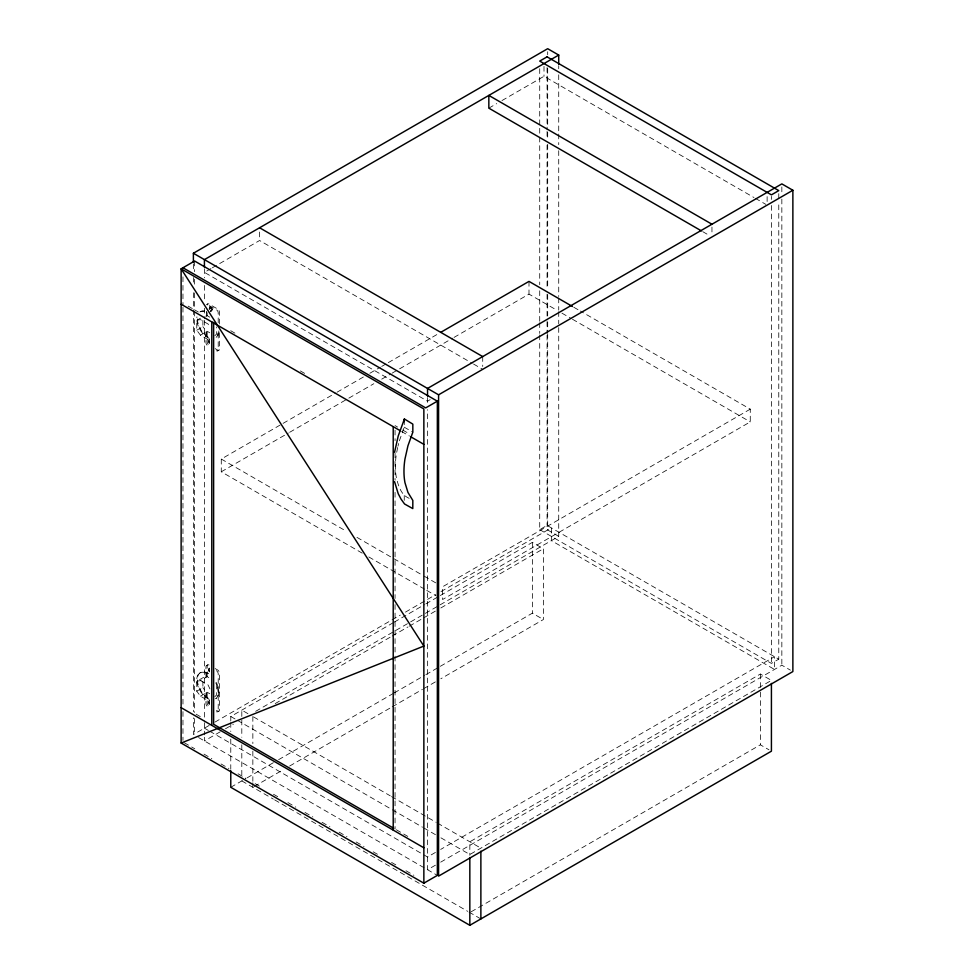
<?xml version="1.0" encoding="UTF-8"?>
<svg xmlns="http://www.w3.org/2000/svg" width="974" height="974" viewBox="0 0 974 974"><rect width="100%" height="100%" fill="white"/><g stroke="black" fill="none" stroke-linecap="round" stroke-linejoin="round"><path stroke-width="0.73" stroke-dasharray="4.87 3.65" d="M397.636 447.516L396.381 454.054A74.633 43.087 -60 0 0 396.381 477.71C398.293 485.551 400.935 495.036 409.153 498.311M397.976 446.177L398.67 443.511M399.364 440.832L404.247 427.196L404.247 421.839M214.84 335.713L216.678 333.936L216.678 326.862M214.84 696.678L216.678 694.912L216.678 685.002L215.461 682.409M210.993 268.568L204.418 272.355L427.537 401.178L430.167 399.657M212.308 267.813L259.595 240.505L472.207 363.265M488.838 108.151L496.716 103.609M501.975 100.566L544.003 76.301L753.998 197.539M206.488 304.618L207.718 303.9M201.204 311.266L200.595 311.619A15.17 8.754 60 0 1 205.624 311.814L207.486 312.703M209.678 307.029L209.373 307.212A2.605 1.498 60 0 1 211.967 308.965A2.605 1.498 60 0 1 211.735 311.826L212.271 311.522M208.984 308.928L209.897 308.393M210.287 311.181L211.2 310.645M208.095 339.597L200.437 335.178L196.76 330.223L196.76 320.312L200.437 318.194M209.739 317.183L207.182 315.71L205.952 316.416L206.573 311.619L206.573 316.063M196.76 330.223L202.896 326.68L202.896 316.769M200.437 335.178L207.182 331.282L209.739 332.755M205.952 336.444L206.573 331.635L202.896 326.68M209.142 339.902L209.447 339.719A2.605 1.498 60 0 0 209.447 342.458M217.677 350.871L218.907 350.165M362.218 553.147L221.281 471.781L221.281 459.046L281.766 424.116M283.081 423.361L335.689 392.985M337.004 392.23L364.617 376.293M369.877 373.249L380.396 367.174M381.711 366.419L386.97 363.387M388.285 362.62L438.251 333.778M221.281 471.781L288.341 433.065M289.655 432.298L347.523 398.902M348.838 398.135L373.821 383.719M381.711 379.154L390.915 373.846M392.23 373.091L452.715 338.161M454.03 337.406L528.992 294.124L556.653 310.097M206.488 665.583L207.718 664.877M199.268 673.363L199.889 673.01M200.595 672.596L201.204 672.243M209.142 668.322L209.447 668.14A2.605 1.498 60 0 0 209.447 670.867M206.573 672.596L205.952 672.949L206.573 672.669L206.573 677.04L202.896 677.746L196.76 681.289L196.76 691.199L200.437 696.154L208.095 700.574M196.76 681.289L200.437 680.582L207.182 676.686L209.739 678.16M196.76 691.199L202.896 687.656L202.896 677.746M200.437 696.154L207.182 692.258L209.739 693.731M205.952 697.335L206.573 692.611L202.896 687.656M205.952 697.408L206.573 697.055M218.213 692.258L218.833 691.905M209.142 700.878L209.447 700.696A2.605 1.498 60 0 0 209.447 703.423M217.677 711.848L218.907 711.142M539.718 334.922L539.718 529.649L547.071 525.4L778.774 659.167L778.774 201.265M750.272 409.141L442.561 586.798L442.561 599.534L750.272 421.888L750.272 409.141L580.358 311.047M209.191 725.423L193.388 734.554L193.388 717.85M214.937 722.111L400.229 615.13M405.44 612.122L435.731 594.639M440.966 591.608L551.357 527.871L551.357 540.619L774.476 669.43L774.476 656.695L440.686 849.413M230.777 721.016L230.777 716.499L392.997 622.849M394.312 622.082L424.554 604.623M425.869 603.868L439.018 596.283M440.333 595.516L532.364 542.384L543.395 548.752L543.395 619.537L440.845 678.744M220.234 731.791L204.418 740.922L204.418 736.368M225.444 728.783L233.395 724.193M255.675 711.337L438.86 605.572M440.175 604.805L558.723 536.37L558.723 325.328M275.192 703.593L390.891 636.801M392.205 636.046L407.984 626.939M409.299 626.172L422.436 618.587M423.751 617.833L435.585 611.002M440.845 607.959L543.395 548.752M230.777 787.284L245.752 778.64M247.067 777.873L273.365 762.691M278.625 759.659L392.997 693.622M394.312 692.867L424.554 675.408M425.869 674.653L439.018 667.056M440.333 666.301L532.364 613.17L543.395 619.537M254.165 786.517L283.081 769.825M289.655 766.027L390.891 707.587M392.205 706.82L422.436 689.373M423.751 688.606L435.585 681.776M435.427 852.445L427.537 856.998L423.605 854.722M539.718 529.649L771.42 663.416L778.774 659.167M440.942 837.835L469.833 854.515L771.42 680.4L760.377 674.032L469.833 841.779L469.833 855.33M435.439 865.18L427.537 869.733L427.537 409.689M440.686 862.148L781.842 665.193L790.413 670.136M471.148 911.798L760.377 744.818L768.961 749.773M196.76 320.312L200.437 319.606L208.095 324.025L209.934 327.921M755.313 198.306L765.808 204.357M702.765 231.666L709.328 235.452M573.771 307.248L579.043 310.28M561.913 313.141L571.141 318.461M572.456 319.228L750.272 421.888M473.522 364.02L482.714 369.329M404.247 427.196L412.83 432.152M188.079 306.104L193.181 309.05M194.459 309.781L198.294 311.997M230.704 330.71L235.964 333.753M300.394 370.948L305.653 373.979M395.054 425.601L397.611 427.075M402.712 430.021L409.104 433.71M401.556 431.47L409.433 436.023M558.723 536.37L547.68 530.002L547.68 334.143M215.144 348.631L217.604 350.043A2.605 1.498 60 0 0 219.442 348.984L219.442 332.779M221.281 459.046L346.403 531.28M356.947 537.368L422.801 575.391M424.116 576.145L435.975 583M368.805 556.958L425.431 589.647M426.758 590.414L435.975 595.735M215.144 668.554L217.604 669.966A2.605 1.498 60 0 1 219.442 673.144L219.442 709.961A2.605 1.498 60 0 1 217.604 711.02L215.144 709.596M200.437 680.582L208.095 685.002L209.934 688.898M247.944 713.674L241.808 710.131L241.808 737.245M253.63 716.961L390.233 795.819M391.548 796.586L436.206 822.373M437.521 823.127L480.876 848.147M230.777 716.499L236.037 719.53M237.352 720.297L391.024 809.017M392.339 809.784L422.546 827.218M423.86 827.973L435.682 834.803M196.091 714.173L201.338 717.193M396.333 829.775L407.826 836.41M204.418 728.175L208.363 730.451M209.678 731.206L422.29 853.967M198.55 737.537L437.35 875.395M184.281 742.736L194.776 748.799M203.968 754.107L211.833 758.649M221.025 763.945L228.89 768.498M238.082 773.794L245.947 778.348M255.139 783.644L260.387 786.675M273.499 794.248L278.747 797.28M287.939 802.588L295.804 807.129M304.996 812.438L312.861 816.979M322.053 822.275L329.918 826.829M339.11 832.125L346.975 836.678M356.167 841.974L364.033 846.516M373.225 851.824L378.472 854.855M391.585 862.428L396.832 865.46M406.024 870.756L413.889 875.309M241.808 780.917L273.341 799.106M274.656 799.873L391.548 867.359M392.863 868.126L467.739 911.347M469.054 912.102L480.876 918.932M208.095 337.126L206.232 335.86A15.17 8.754 60 0 1 197.539 316.489M208.095 698.102L206.232 696.836A15.17 8.754 60 0 1 197.369 679.523A15.17 8.754 60 0 1 206.232 672.437L208.095 673.326A15.17 8.754 60 0 1 209.958 674.592M781.842 186.923L781.842 192.998M781.842 199.073L781.842 665.193M778.774 193.656L778.774 199.743M771.42 196.383L771.42 199.427M771.42 205.502L771.42 663.416M767.122 196.626L767.122 205.124M760.377 674.032L760.377 690.603M760.377 692.112L760.377 744.818M711.957 227.064L711.957 235.55M558.723 65.696L558.723 68.74M558.723 74.803L558.723 132.501M558.723 134.022L558.723 144.651M558.723 150.726L558.723 296.486M558.723 297.995L558.723 310.146M558.723 311.668L558.723 323.806M547.68 51.732L547.68 54.775M547.68 68.436L547.68 126.133M547.68 132.208L547.68 138.284M547.68 144.347L547.68 288.596M547.68 294.659L547.68 315.917M547.68 321.992L547.68 332.621M547.071 67.486L547.071 129.859M547.071 131.38L547.071 138.99M547.071 145.077L547.071 288.073M547.071 294.16L547.071 320.02M547.071 321.542L547.071 333.717M547.071 335.239L547.071 525.4M544.003 66.39L544.003 76.301M539.718 68.691L539.718 135.63M539.718 137.151L539.718 284.712M539.718 290.8L539.718 321.225M539.718 322.747L539.718 333.4M532.364 542.384L532.364 613.17M528.992 281.389L528.992 294.124M482.714 356.581L482.714 366.492M427.537 397.55L427.537 403.626M404.247 495.486L404.247 500.843M395.054 430.143L395.054 440.759M395.054 452.898L395.054 480.194M395.054 492.333L395.054 598.499M395.054 604.562L395.054 654.613M395.054 656.135L395.054 829.044M259.595 232.019L259.595 240.505M252.85 716.499L252.85 743.612M252.85 751.137L252.85 781.258M252.85 782.767L252.85 787.284M241.808 744.769L241.808 774.89M230.777 722.525L230.777 731.559M230.777 739.096L230.777 769.216M219.442 323.952L219.442 312.179A2.605 1.498 60 0 0 217.604 308.989L209.02 304.034A2.605 1.498 60 0 0 207.182 305.093M218.213 322.796L218.213 312.885A2.605 1.498 60 0 0 216.374 309.695L207.791 304.74A2.605 1.498 60 0 0 206.878 304.497M207.182 312.678L207.182 315.71M207.182 331.282L207.182 341.898A2.605 1.498 60 0 0 209.02 345.088M207.182 676.686L207.182 666.07A2.605 1.498 60 0 1 209.02 665.011M207.182 692.258L207.182 702.875A2.605 1.498 60 0 0 209.02 706.065M205.952 331.988L205.952 342.604A2.605 1.498 60 0 0 207.791 345.794M205.952 677.393L205.952 666.776A2.605 1.498 60 0 1 207.791 665.717M205.952 692.964L205.952 703.581A2.605 1.498 60 0 0 207.791 706.771M204.418 268.727L204.418 277.846M204.418 285.431L204.418 299.091M204.418 308.21L204.418 318.839M204.418 320.349L204.418 721.186M204.418 722.696L204.418 734.846M194.617 261.032L194.617 271.673M194.617 279.27L194.617 285.358M194.617 292.955L194.617 309.671M194.617 311.193L194.617 712.457M194.617 718.544L194.617 735.26M193.388 263.881L193.388 269.956M193.388 277.541L193.388 282.095M193.388 292.724L193.388 711.775M182.966 276.884L182.966 305.763M182.966 307.273L182.966 705.505M182.966 711.58L182.966 740.459M199.889 312.033A15.17 8.754 60 0 1 204.43 310.974M218.833 330.929A15.17 8.754 60 0 1 216.313 337.442L215.704 337.795A15.17 8.754 60 0 0 218.213 331.282L218.213 349.69A2.605 1.498 60 0 1 216.374 350.75M209.349 338.368A15.17 8.754 60 0 1 207.486 337.479L205.624 336.213A15.17 8.754 60 0 1 196.918 316.842M209.447 307.163A2.605 1.498 60 0 1 212.271 308.795A2.605 1.498 60 0 1 211.784 311.717M211.492 311.704A2.605 1.498 60 0 1 210.542 311.254M209.666 309.282A1.303 0.755 60 0 1 210.396 308.381A1.303 0.755 60 0 1 211.468 309.951A1.303 0.755 60 0 1 210.554 310.584M209.398 343.493A1.303 0.755 60 0 1 209.398 341.448M209.398 308.892A1.303 0.755 60 0 1 209.873 309.16M209.373 343.018A2.605 1.498 60 0 1 209.373 339.768M216.313 682.494A15.17 8.754 60 0 1 216.313 698.419L215.704 698.772A15.17 8.754 60 0 0 215.704 682.847M209.349 699.344A15.17 8.754 60 0 1 207.486 698.455L205.624 697.189A15.17 8.754 60 0 1 196.76 679.876A15.17 8.754 60 0 1 205.624 672.791L207.486 673.679A15.17 8.754 60 0 1 209.349 674.945M216.374 670.672A2.605 1.498 60 0 1 218.213 673.862L218.213 710.667A2.605 1.498 60 0 1 216.374 711.726M209.398 704.47A1.303 0.755 60 0 1 209.398 702.424M209.398 671.914A1.303 0.755 60 0 1 209.398 669.869M209.373 671.439A2.605 1.498 60 0 1 209.373 668.188M209.373 703.995A2.605 1.498 60 0 1 209.373 700.744"/><path stroke-width="1.46" d="M394.531 452.338L398.22 436.011L404.405 419.003L412.83 424.116L412.83 432.152L407.948 445.788L404.965 459.01A74.633 43.087 -60 0 0 404.965 482.666L407.948 492.43L412.83 500.441L412.793 508.598L404.551 503.984L401.081 499.175L398.244 493.769L394.543 481.655M404.295 419.039L404.247 421.839M193.388 262.359L193.388 253.252L547.68 48.7L558.723 55.068L558.723 64.174M558.723 55.068L204.418 259.62L204.418 267.217M440.881 332.256L528.992 281.389L572.456 306.481M438.58 394.811L792.873 190.259L792.873 671.561L438.58 876.113L438.58 394.811L193.388 253.252M437.35 401.178L194.617 261.032L181.127 268.824L181.127 743.04L423.86 883.187L437.35 875.395L437.35 401.178L425.699 407.899L182.966 267.765M230.777 770.714L230.777 787.284L469.833 925.3L771.42 751.185L771.42 683.419M181.127 743.04L423.86 646.079L181.127 268.824L423.86 408.958L423.86 883.187M792.873 190.259L781.842 183.891L427.537 388.431L427.537 396.028M711.957 224.227L488.838 95.415L488.838 108.151L701.463 230.911M259.595 227.77L482.714 356.581M181.127 304.217L400.253 430.715M410.748 436.778L423.86 444.351M393.739 828.277L213.623 724.291L213.623 322.357M181.127 707.66L423.86 847.794M480.876 851.166L480.876 918.932M469.833 857.534L469.833 925.3M393.216 426.661L393.216 830.104M211.784 321.907L211.784 725.35M547.071 56.845L539.718 61.082L771.42 194.861L778.774 190.612L547.071 56.845"/></g></svg>
